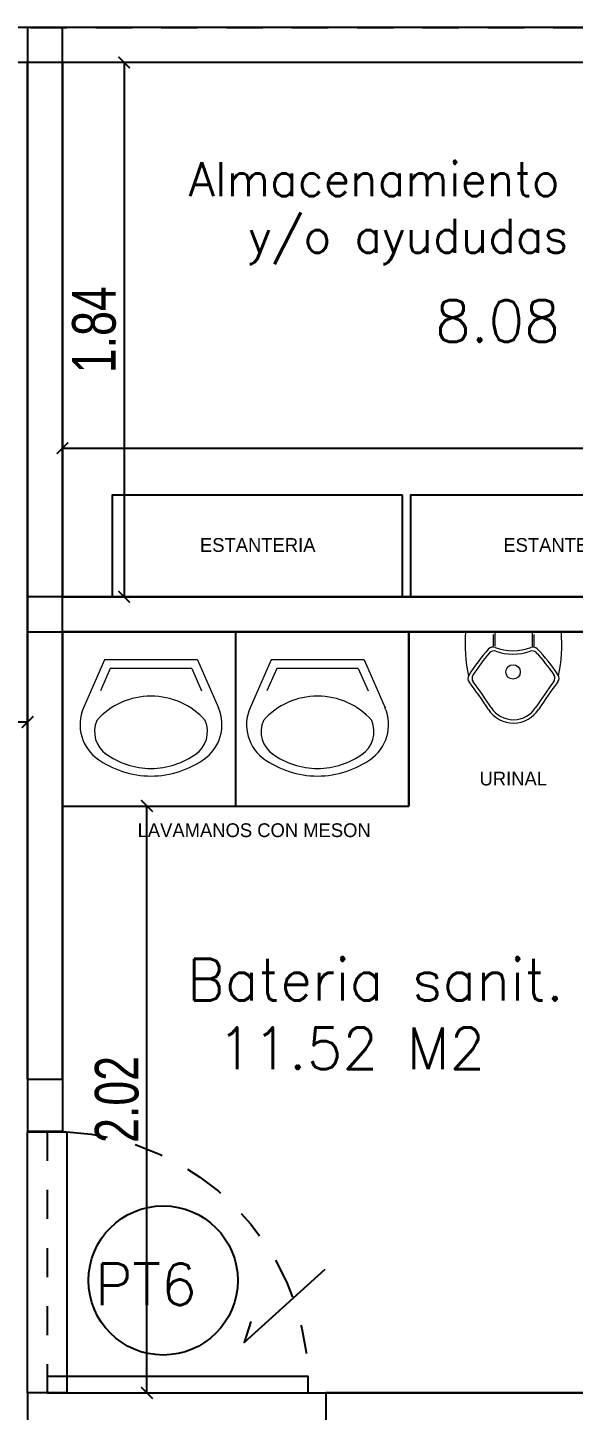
# Model space of a CAD drawing. Header units: metres. Extents: x 167 to 250, y 44 to 219.
# Drawn here: x 241.408 to 243.288, y 110.601 to 115.36 of the extents above; entities that cross this region are included whole.
import ezdxf

# ---------------------------------------------------------------- set-up
doc = ezdxf.new("R2010")
doc.units = ezdxf.units.M
for name, pattern in [('06-PT1-01$0$HIDDEN2', [0.1875, 0.125, -0.0625]), ('CONTINUA', [0]), ('TRAZO_Y_PUNTO2', [0.5, 0.25, -0.125, 0, -0.125])]:
    doc.linetypes.add(name, pattern=pattern)
doc.layers.add('A1-DISEÑO', color=210, linetype='Continuous', transparency=0.2)
doc.layers.add('A_TEXTO', color=130, linetype='Continuous')
for name, color, linetype, lineweight in [('COTAS 2', 252, 'CONTINUA', 5), ('muros', 5, 'Continuous', 25), ('puntea', 253, '06-PT1-01$0$HIDDEN2', 25), ('VEHICLES', 252, 'Continuous', 5)]:
    doc.layers.add(name, color=color, linetype=linetype, lineweight=lineweight)
doc.styles.add('CORDENADAS', font='romans.shx', dxfattribs={"height": 1})
doc.styles.add('ING_75', font='swisscl.ttf', dxfattribs={"height": 0.15})
doc.dimstyles.new('ESC_1_75_ING', dxfattribs={"dimtxt": 0.15, "dimasz": 0.04, "dimexe": 0, "dimexo": 0, "dimgap": 0.0263, "dimtad": 1, "dimzin": 4, "dimdsep": 46, "dimtxsty": 'ING_75', "dimblk": 'ARCHTICK', "dimcen": 0.06, "dimse1": 1, "dimse2": 1, "dimclrd": 256, "dimclre": 2, "dimclrt": 1, "dimadec": 0, "dimazin": 0, "dimtfac": 1, "dimtix": 1, "dimtmove": 2, "dimatfit": 3, "dimldrblk": 'ARCHTICK', "dimfxl": 0, "dimtvp": 1.75, "dimtolj": 1, "dimtzin": 4, "dimarcsym": 0})

# ---------------------------------------------------------------- blocks, each defined once
blk = doc.blocks.new('_ArchTick')
at = {"color": 0, "linetype": 'ByBlock', "const_width": 0.15}
blk.add_lwpolyline([(-0.5, -0.5), (0.5, 0.5)], dxfattribs=at)
blk = doc.blocks.new('*D690')
at = {"layer": 'Defpoints', "color": 0, "transparency": 16777216}
for p in [(242.5552, 110.662), (245.9252, 110.662), (245.9252, 109.9014)]:
    blk.add_point(p, dxfattribs=at)
at = {"layer": 'muros', "lineweight": -2, "transparency": 16777216}
blk.add_line((242.5552, 109.9014), (245.9252, 109.9014), dxfattribs=at)
at = {"layer": 'muros', "lineweight": -2, "transparency": 16777216, "xscale": 0.04, "yscale": 0.04, "zscale": 0.04, "rotation": 180}
blk.add_blockref('_ArchTick', (242.5552, 109.9014), dxfattribs=at)
at = {"layer": 'muros', "lineweight": -2, "transparency": 16777216, "xscale": 0.04, "yscale": 0.04, "zscale": 0.04}
blk.add_blockref('_ArchTick', (245.9252, 109.9014), dxfattribs=at)
at = {"layer": 'muros', "color": 1, "transparency": 16777216, "insert": (244.2402, 110.0045), "char_height": 0.15, "attachment_point": 5, "style": 'ING_75'}
blk.add_mtext('\\A1;3.37', dxfattribs=at)
blk = doc.blocks.new('effverv')
at = {"color": 5}
blk.add_line((247.4156, 114.4877), (247.4156, 113.8877), dxfattribs=at)
at = {"layer": 'muros', "color": 1, "true_color": 0xff0f0f}
for p, q in [((246.2227, 114.4877), (246.2227, 113.8877)), ((246.2227, 114.4877), (246.2227, 113.9377)), ((246.2227, 114.4877), (246.2227, 113.8877)), ((246.8192, 113.8877), (246.8192, 114.4877)), ((247.4156, 113.8877), (247.4156, 114.4877)), ((246.2227, 113.8877), (247.4156, 113.8877))]:
    blk.add_line(p, q, dxfattribs=at)
at = {"layer": 'muros', "color": 2}
blk.add_line((246.2227, 113.8877), (246.8192, 113.8877), dxfattribs=at)
at = {"layer": 'VEHICLES', "linetype": 'Continuous'}
for p, q in [((246.3675, 114.3909), (246.2951, 114.2259)), ((246.6875, 114.3909), (246.3675, 114.3909)), ((246.6875, 114.3909), (246.7598, 114.2259)), ((246.9411, 114.3909), (246.8687, 114.2259)), ((247.2611, 114.3909), (246.9411, 114.3909)), ((247.2611, 114.3909), (247.3334, 114.2259)), ((246.3871, 114.3609), (246.3534, 114.2841)), ((246.6679, 114.3609), (246.3871, 114.3609)), ((246.6679, 114.3609), (246.7016, 114.2841)), ((246.9607, 114.3609), (246.927, 114.2841)), ((247.2415, 114.3609), (246.9607, 114.3609)), ((247.2415, 114.3609), (247.2751, 114.2841))]:
    blk.add_line(p, q, dxfattribs=at)
for centre, radius, start, end in [((246.5275, 114.0171), 0.249, 41.4878, 138.5122), ((247.1011, 114.0171), 0.249, 41.4878, 138.5122), ((246.4281, 114.1677), 0.1451, 156.3203, 236.3681), ((246.4281, 114.1438), 0.0951, 156.3203, 236.3681), ((246.6269, 114.1438), 0.0951, 303.6319, 23.6797), ((246.6269, 114.1677), 0.1451, 303.6319, 23.6797), ((247.0016, 114.1677), 0.1451, 156.3203, 236.3681), ((247.0016, 114.1438), 0.0951, 156.3203, 236.3681), ((247.2005, 114.1438), 0.0951, 303.6319, 23.6797), ((247.2005, 114.1677), 0.1451, 303.6319, 23.6797), ((246.5275, 114.3079), 0.317, 233.8923, 270), ((246.5275, 114.2841), 0.267, 233.8923, 270), ((246.5275, 114.2841), 0.267, 270, 306.1077), ((246.5275, 114.3079), 0.317, 270, 306.1077), ((247.1011, 114.3079), 0.317, 233.8923, 270), ((247.1011, 114.2841), 0.267, 233.8923, 270), ((247.1011, 114.2841), 0.267, 270, 306.1077), ((247.1011, 114.3079), 0.317, 270, 306.1077)]:
    blk.add_arc(centre, radius, start, end, dxfattribs=at)
blk = doc.blocks.new('*D721')
at = {"layer": 'Defpoints', "color": 0, "transparency": 16777216}
for p in [(241.8191, 112.6811), (242.0686, 112.6811), (241.7757, 110.6611)]:
    blk.add_point(p, dxfattribs=at)
at = {"layer": 'muros', "lineweight": -2, "transparency": 16777216}
blk.add_line((241.8191, 110.6611), (241.8191, 112.6811), dxfattribs=at)
at = {"layer": 'muros', "lineweight": -2, "transparency": 16777216, "xscale": 0.04, "yscale": 0.04, "zscale": 0.04}
for p, rotation in [((241.8191, 112.6811), 90), ((241.8191, 110.6611), 270)]:
    blk.add_blockref('_ArchTick', p, dxfattribs=dict(at, rotation=rotation))
at = {"layer": 'muros', "color": 1, "transparency": 16777216, "insert": (241.716, 111.6711), "char_height": 0.15, "attachment_point": 5, "rotation": 90, "style": 'ING_75'}
blk.add_mtext('\\A1;2.02', dxfattribs=at)
blk = doc.blocks.new('rrvrvr')
at = {"layer": 'COTAS 2', "lineweight": 5}
for p, q in [((247.7228, 114.4797), (248.0528, 114.4797)), ((247.8176, 114.4698), (247.8176, 114.43)), ((247.8237, 114.4745), (247.8237, 114.4302)), ((247.952, 114.4745), (247.952, 114.4302)), ((247.958, 114.4698), (247.958, 114.43))]:
    blk.add_line(p, q, dxfattribs=at)
blk.add_circle((247.8863, 114.3412), 0.025, dxfattribs=at)
for centre, radius, start, end in [((248.2946, 114.4394), 0.5732, 175.9685, 191.3594), ((247.481, 114.4394), 0.5732, 348.7429, 4.0315), ((248.2194, 114.0361), 0.5671, 137.3395, 148.8727), ((247.8171, 114.4068), 0.02, 68.8438, 137.3395), ((247.8857, 114.5839), 0.1699, 248.8438, 291.397), ((247.9549, 114.4071), 0.02, 44.6065, 111.397), ((247.5726, 114.0299), 0.5571, 32.6599, 44.6065), ((248.2194, 114.0361), 0.5555, 138.1574, 148.0451), ((247.8204, 114.3933), 0.02, 71.1075, 138.1574), ((247.8857, 114.5839), 0.1814, 251.1075, 289.2041), ((247.9519, 114.3937), 0.02, 43.7992, 109.2041), ((247.5726, 114.0299), 0.5456, 33.5265, 43.7992), ((247.7511, 114.3189), 0.02, 148.8727, 216.9771), ((247.765, 114.3195), 0.02, 148.0451, 216.7076), ((248.0107, 114.3202), 0.02, 323.3811, 33.5265), ((248.0247, 114.3198), 0.02, 323.1041, 32.6599), ((246.428, 113.3227), 1.6362, 32.9227, 36.9771), ((246.428, 113.3227), 1.6477, 32.9227, 36.7076), ((249.3492, 113.3254), 1.6477, 143.3811, 147.1278), ((249.3492, 113.3254), 1.6362, 143.1041, 147.1278), ((247.8877, 114.2683), 0.103, 213.1453, 327.8818), ((247.8877, 114.2683), 0.0915, 213.1453, 327.8818)]:
    blk.add_arc(centre, radius, start, end, dxfattribs=at)
blk = doc.blocks.new('*D775')
at = {"layer": 'Defpoints', "color": 0, "transparency": 16777216}
for p in [(239.1685, 112.97), (239.1685, 112.5303), (241.4083, 112.5303)]:
    blk.add_point(p, dxfattribs=at)
at = {"layer": 'muros', "lineweight": -2, "transparency": 16777216}
blk.add_line((241.4083, 112.97), (239.1685, 112.97), dxfattribs=at)
at = {"layer": 'muros', "lineweight": -2, "transparency": 16777216, "xscale": 0.04, "yscale": 0.04, "zscale": 0.04, "rotation": 180}
blk.add_blockref('_ArchTick', (239.1685, 112.97), dxfattribs=at)
at = {"layer": 'muros', "lineweight": -2, "transparency": 16777216, "xscale": 0.04, "yscale": 0.04, "zscale": 0.04}
blk.add_blockref('_ArchTick', (241.4083, 112.97), dxfattribs=at)
at = {"layer": 'muros', "color": 1, "transparency": 16777216, "insert": (240.2884, 113.0716), "char_height": 0.15, "attachment_point": 5, "style": 'ING_75'}
blk.add_mtext('\\A1;2.24', dxfattribs=at)
blk = doc.blocks.new('*D801')
at = {"layer": 'Defpoints', "color": 0, "transparency": 16777216}
for p in [(241.5283, 114.0832), (245.9252, 114.0832), (245.9252, 113.9128)]:
    blk.add_point(p, dxfattribs=at)
at = {"layer": 'muros', "lineweight": -2, "transparency": 16777216}
blk.add_line((241.5283, 113.9128), (245.9252, 113.9128), dxfattribs=at)
at = {"layer": 'muros', "lineweight": -2, "transparency": 16777216, "xscale": 0.04, "yscale": 0.04, "zscale": 0.04, "rotation": 180}
blk.add_blockref('_ArchTick', (241.5283, 113.9128), dxfattribs=at)
at = {"layer": 'muros', "lineweight": -2, "transparency": 16777216, "xscale": 0.04, "yscale": 0.04, "zscale": 0.04}
blk.add_blockref('_ArchTick', (245.9252, 113.9128), dxfattribs=at)
at = {"layer": 'muros', "color": 1, "transparency": 16777216, "insert": (243.7268, 114.016), "char_height": 0.15, "attachment_point": 5, "style": 'ING_75'}
blk.add_mtext('\\A1;4.40', dxfattribs=at)
blk = doc.blocks.new('*D802')
at = {"layer": 'Defpoints', "color": 0, "transparency": 16777216}
for p in [(241.5283, 115.2404), (241.5283, 113.4011), (241.7406, 113.4011)]:
    blk.add_point(p, dxfattribs=at)
at = {"layer": 'muros', "lineweight": -2, "transparency": 16777216}
blk.add_line((241.7406, 115.2404), (241.7406, 113.4011), dxfattribs=at)
at = {"layer": 'muros', "lineweight": -2, "transparency": 16777216, "xscale": 0.04, "yscale": 0.04, "zscale": 0.04}
for p, rotation in [((241.7406, 115.2404), 90), ((241.7406, 113.4011), 270)]:
    blk.add_blockref('_ArchTick', p, dxfattribs=dict(at, rotation=rotation))
at = {"layer": 'muros', "color": 1, "transparency": 16777216, "insert": (241.6375, 114.3207), "char_height": 0.15, "attachment_point": 5, "rotation": 90, "style": 'ING_75'}
blk.add_mtext('\\A1;1.84', dxfattribs=at)
blk = doc.blocks.new('*U819')
at = {"layer": 'A1-DISEÑO', "linetype": 'TRAZO_Y_PUNTO2', "ltscale": 0.08, "transparency": 33554687}
blk.add_line((1.2, -0.06), (0.4, -0.06), dxfattribs=at)
at = {"layer": 'A1-DISEÑO', "transparency": 33554687}
for points in [[(0.45, -0.06), (0.4, -0.06), (0.4, 0.74), (0.45, 0.74)], [(1.2, 0), (0.4, 0), (0.4, -0.12), (1.2, -0.12)]]:
    blk.add_lwpolyline(points, close=True, dxfattribs=at)
at = {"layer": 'A1-DISEÑO', "linetype": 'TRAZO_Y_PUNTO2', "ltscale": 0.5, "transparency": 33554687}
blk.add_arc((0.425, -0.0354), 0.7758, 2.6157, 88.1534, dxfattribs=at)
blk = doc.blocks.new('*D825')
at = {"layer": 'Defpoints', "color": 0, "transparency": 16777216}
for p in [(240.8202, 115.2404), (241.4083, 115.2404), (240.5083, 111.8609)]:
    blk.add_point(p, dxfattribs=at)
at = {"layer": 'muros', "lineweight": -2, "transparency": 16777216}
blk.add_line((240.8202, 111.8609), (240.8202, 115.2404), dxfattribs=at)
at = {"layer": 'muros', "lineweight": -2, "transparency": 16777216, "xscale": 0.04, "yscale": 0.04, "zscale": 0.04}
for p, rotation in [((240.8202, 115.2404), 90), ((240.8202, 111.8609), 270)]:
    blk.add_blockref('_ArchTick', p, dxfattribs=dict(at, rotation=rotation))
at = {"layer": 'muros', "color": 1, "transparency": 16777216, "insert": (240.717, 113.5506), "char_height": 0.15, "attachment_point": 5, "rotation": 90, "style": 'ING_75'}
blk.add_mtext('\\A1;3.38', dxfattribs=at)

msp = doc.modelspace()

# ---------------------------------------------------------------- linework, layer by layer
at = {"layer": 'muros', "color": 114, "true_color": 0x139b48}
for p, q in [((245.0252, 115.2404), (239.0485, 115.2404)), ((241.4083, 111.7409), (241.4083, 111.8609)), ((241.5283, 111.5611), (241.4083, 111.5611)), ((241.5283, 110.6611), (241.4083, 110.6611))]:
    msp.add_line(p, q, dxfattribs=at)
for points in [[(241.4083, 111.7409), (241.5283, 111.7409), (241.5283, 115.3604), (239.0483, 115.3604), (239.0483, 111.7409), (240.5083, 111.7409)], [(245.0252, 115.3604), (241.4083, 115.3604), (241.4083, 113.2811), (246.0452, 113.2811), (246.0452, 115.3604), (245.9252, 115.3604)], [(241.4083, 111.8609), (241.4083, 115.2404), (239.1683, 115.2404), (239.1683, 111.8609), (240.5083, 111.8609)], [(245.0252, 115.2404), (241.5283, 115.2404), (241.5283, 113.4011), (245.9252, 113.4011), (245.9252, 115.2404)], [(241.4083, 110.6611), (241.4083, 110.5411), (246.0452, 110.5411), (246.0452, 113.4011), (241.4083, 113.4011), (241.4083, 111.5611)], [(241.5283, 110.6611), (245.9252, 110.6611), (245.9252, 113.2811), (241.5283, 113.2811), (241.5283, 111.5611)], [(241.5283, 110.6611), (245.9252, 110.6611), (245.9252, 113.2811), (241.5283, 113.2811), (241.5283, 111.5611)], [(242.1773, 110.9065), (242.1541, 110.834), (242.433, 111.0865)]]:
    msp.add_lwpolyline(points, dxfattribs=at)
at = {"layer": 'muros', "color": 4}
for points in [[(242.6996, 113.7511), (241.6996, 113.7511), (241.6996, 113.4011), (242.6996, 113.4011), (242.6996, 113.7511)], [(243.7264, 113.7511), (242.7264, 113.7511), (242.7264, 113.4011), (243.7264, 113.4011), (243.7264, 113.7511)]]:
    msp.add_lwpolyline(points, dxfattribs=at)
at = {"layer": 'muros', "color": 114, "true_color": 0x139b48}
msp.add_lwpolyline([(242.4352, 108.605), (246.0452, 108.605), (246.0452, 110.6611), (242.4352, 110.6611)], close=True, dxfattribs=at)
msp.add_circle((241.875, 111.048), 0.2568, dxfattribs=at)
at = {"layer": 'puntea'}
msp.add_lwpolyline([(239.1685, 115.3604), (245.9252, 115.3604), (245.9252, 119.0604), (239.1685, 119.0604)], close=True, dxfattribs=at)

# ---------------------------------------------------------------- block references
at = {"layer": 'A1-DISEÑO', "transparency": 33554687, "xscale": -1.123018134072929, "yscale": 1.123018134072929, "zscale": 1.123018134072929, "rotation": 270}
msp.add_blockref('*U819', (241.5431, 110.2119), dxfattribs=at)
at = {"layer": 'muros', "color": 114, "true_color": 0x139b48}
for name, p in [('effverv', (-4.6944, -1.2066)), ('rrvrvr', (-4.8064, -1.1986))]:
    msp.add_blockref(name, p, dxfattribs=at)

# ---------------------------------------------------------------- texts
at = {"color": 4, "char_height": 0.047381, "attachment_point": 1}
for s, width, insert in [('\\pxqc;ESTANTERIA', 0.790163, (241.8056, 113.6033)), ('\\pxqc;ESTANTERIA', 0.790163, (242.8504, 113.6033)), ('\\pxqc;URINAL', 0.253174, (242.9542, 112.7991)), ('\\pxqc;LAVAMANOS CON MESON', 0.790163, (241.7933, 112.6215))]:
    msp.add_mtext_dynamic_manual_height_columns(s, width=width, gutter_width=2.9613, heights=[0], dxfattribs=dict(at, insert=insert))
at = {"layer": 'A_TEXTO', "color": 240, "true_color": 0xed1f24, "attachment_point": 1, "style": 'CORDENADAS'}
for s, width, gutter_width, insert, char_height in [('\\pxqc;  Almacenamiento material didactico y/o ayududas pedagogicas.', 3.5032, 8.7318, (241.5186, 114.8971), 0.116861), ('\\pxt8;8.08 M2', 2.166352, 10.719, (242.8112, 114.4222), 0.143455), ('\\pxqc,t8;Bateria sanit. ', 2.166352, 10.719, (241.5232, 112.1547), 0.143455), ('\\pxt8;11.52 M2', 2.166352, 10.719, (242.0619, 111.9189), 0.143455)]:
    msp.add_mtext_dynamic_manual_height_columns(s, width=width, gutter_width=gutter_width, heights=[0], dxfattribs=dict(at, insert=insert, char_height=char_height))
at = {"layer": 'A_TEXTO', "color": 2, "insert": (241.0016, 111.1059), "char_height": 0.143455, "attachment_point": 1, "style": 'CORDENADAS'}
msp.add_mtext_dynamic_manual_height_columns('\\pxqc;  PT6', width=1.43109, gutter_width=10.719, heights=[0], dxfattribs=at)

# ---------------------------------------------------------------- dimensions: what is measured, and where the dimension line sits
at = {"layer": 'muros', "color": 114, "true_color": 0x139b48}
for base, p1, p2, picture, middle in [((240.8202, 115.2404), (240.5083, 111.8609), (241.4083, 115.2404), '*D825', (240.717, 113.5506)), ((241.7406, 113.4011), (241.5283, 115.2404), (241.5283, 113.4011), '*D802', (241.6375, 114.3207)), ((241.8191, 112.6811), (241.7757, 110.6611), (242.0686, 112.6811), '*D721', (241.716, 111.6711))]:
    dim = msp.add_linear_dim(base=base, p1=p1, p2=p2, angle=90, dimstyle='ESC_1_75_ING', dxfattribs=at)
    dim.commit()
    dim.dimension.update_dxf_attribs({"geometry": picture, "text_midpoint": middle})
for base, p1, p2, picture, middle in [((245.9252, 113.9128), (241.5283, 114.0832), (245.9252, 114.0832), '*D801', (243.7268, 114.016)), ((239.1685, 112.97), (241.4083, 112.5303), (239.1685, 112.5303), '*D775', (240.2884, 113.0716)), ((245.9252, 109.9014), (242.5552, 110.662), (245.9252, 110.662), '*D690', (244.2402, 110.0045))]:
    dim = msp.add_linear_dim(base=base, p1=p1, p2=p2, dimstyle='ESC_1_75_ING', dxfattribs=at)
    dim.commit()
    dim.dimension.update_dxf_attribs({"geometry": picture, "text_midpoint": middle})

doc.saveas('drawing.dxf')
